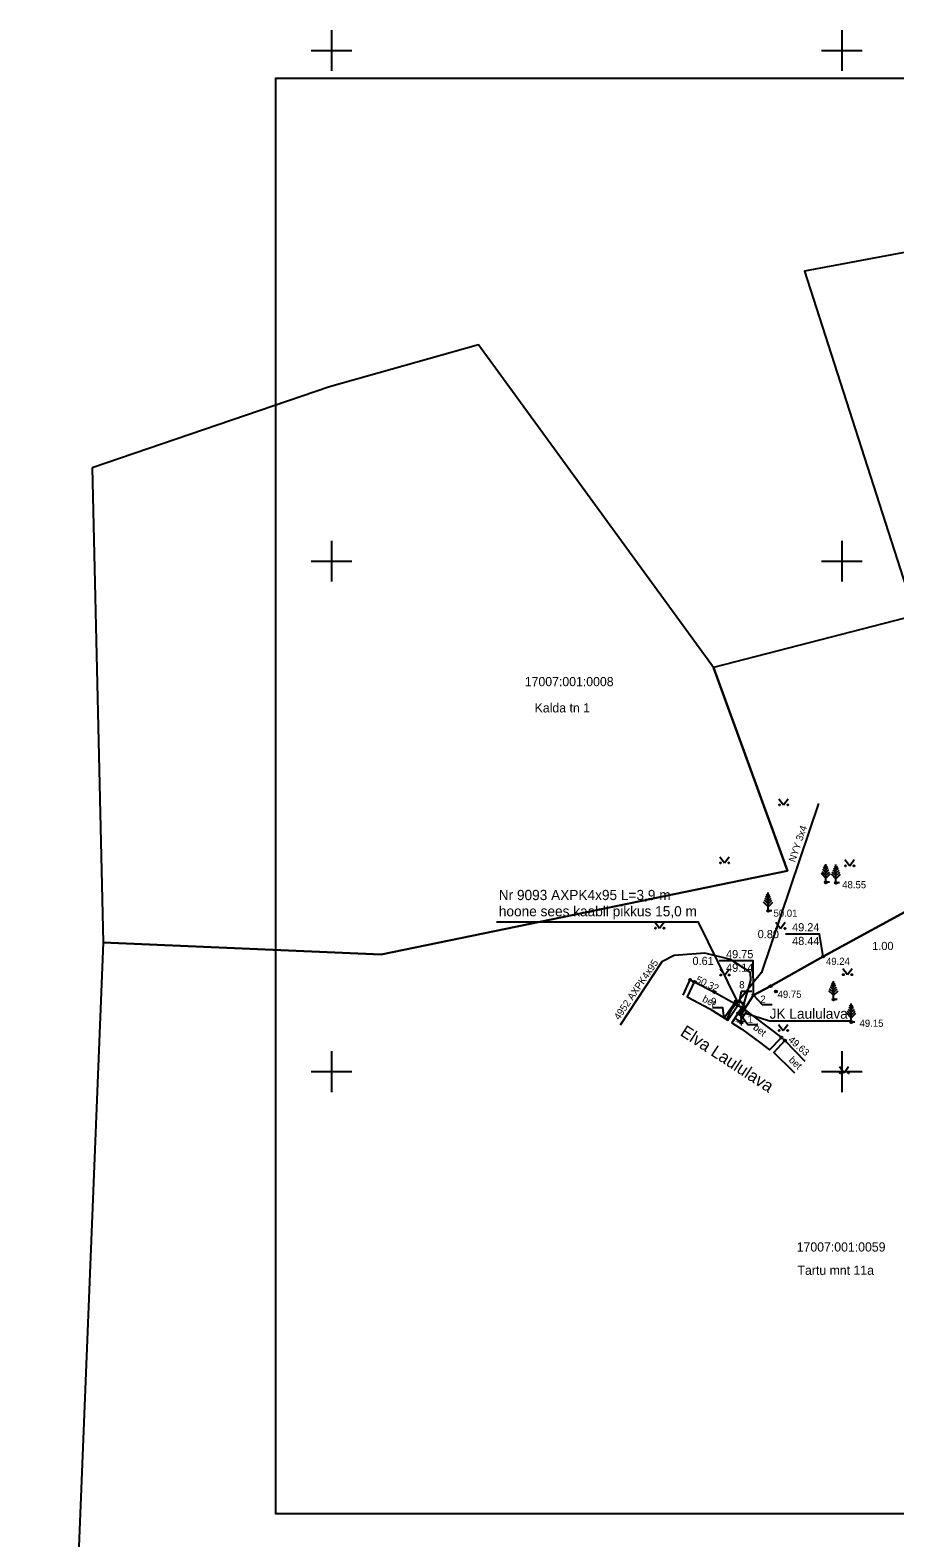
# Model space of a CAD drawing. Extents: x 641420 to 641652, y 6456285 to 6456552.
# Drawn here: x 641420.5 to 641505.2, y 6456404.3 to 6456552 of the extents above; entities that cross this region are included whole.
import ezdxf

# ---------------------------------------------------------------- set-up
doc = ezdxf.new("R2010")
doc.units = 0
for name, color, linetype in [('HALJASTUS', 7, 'Continuous'), ('HOONE', 7, 'Continuous'), ('HOONEDET', 7, 'Continuous'), ('KORGUS', 7, 'Continuous'), ('Level 25', 7, 'Continuous'), ('MOOTMPUNKT', 7, 'Continuous'), ('MPKAABEL', 7, 'Continuous'), ('PIIR', 7, 'Continuous'), ('POST', 7, 'Continuous'), ('PUU', 7, 'Continuous'), ('TEE', 7, 'Continuous'), ('VORK', 7, 'Continuous'), ('VORMISTUS', 7, 'Continuous')]:
    doc.layers.add(name, color=color, linetype=linetype)

msp = doc.modelspace()

# ---------------------------------------------------------------- linework, layer by layer
at = {"layer": 'HALJASTUS'}
for p, q in [((641493.82, 6456476.73), (641494.28, 6456476.12)), ((641494.28, 6456476.12), (641494.72, 6456476.73)), ((641488.04, 6456471.05), (641488.5, 6456470.44)), ((641488.5, 6456470.44), (641488.95, 6456471.05)), ((641500.3, 6456470.76), (641500.77, 6456470.15)), ((641500.77, 6456470.15), (641501.21, 6456470.76)), ((641481.68, 6456464.66), (641482.14, 6456464.05)), ((641482.14, 6456464.05), (641482.59, 6456464.66)), ((641493.52, 6456464.63), (641493.99, 6456464.02)), ((641493.99, 6456464.02), (641494.43, 6456464.63)), ((641500.08, 6456460.11), (641500.54, 6456459.5)), ((641500.54, 6456459.5), (641500.99, 6456460.11)), ((641488.07, 6456460.08), (641488.53, 6456459.47)), ((641488.53, 6456459.47), (641488.98, 6456460.08)), ((641493.79, 6456454.63), (641494.26, 6456454.03)), ((641494.26, 6456454.03), (641494.7, 6456454.63)), ((641499.75, 6456450.49), (641500.22, 6456449.88)), ((641500.22, 6456449.88), (641500.66, 6456450.49))]:
    msp.add_line(p, q, dxfattribs=at)
for centre in [(641493.88, 6456476.12), (641494.71, 6456476.12), (641488.1, 6456470.44), (641488.93, 6456470.44), (641500.36, 6456470.15), (641501.19, 6456470.15), (641481.74, 6456464.05), (641482.57, 6456464.05), (641493.59, 6456464.02), (641494.42, 6456464.02), (641488.13, 6456459.47), (641488.96, 6456459.47), (641500.14, 6456459.5), (641500.97, 6456459.5), (641493.86, 6456454.03), (641494.69, 6456454.03), (641499.82, 6456449.88), (641500.64, 6456449.88)]:
    msp.add_circle(centre, 0.055, dxfattribs=at)
at = {"layer": 'HOONE'}
for p, q in [((641485.13, 6456458.98), (641485.54, 6456458.8)), ((641494.07, 6456453.34), (641494.42, 6456453.04))]:
    msp.add_line(p, q, dxfattribs=at)
msp.add_lwpolyline([(641484.44, 6456457.5), (641485.07, 6456458.85), (641485.13, 6456458.98), (641485.54, 6456458.8), (641484.85, 6456457.32), (641487.05, 6456456.16), (641488.83, 6456455.03), (641489.8, 6456456.52), (641490.19, 6456456.28), (641489.22, 6456454.79), (641490.19, 6456454.17), (641491.93, 6456452.89), (641492.92, 6456452.15), (641494.07, 6456453.35), (641494.42, 6456453.04), (641493.33, 6456451.86), (641495.18, 6456450.06), (641495.35, 6456449.88)], dxfattribs=at)
at = {"layer": 'HOONEDET'}
for p, q in [((641490.19, 6456456.28), (641494.07, 6456453.35)), ((641494.42, 6456453.04), (641496.37, 6456451.01))]:
    msp.add_line(p, q, dxfattribs=at)
msp.add_lwpolyline([(641485.54, 6456458.8), (641487.53, 6456457.79), (641489.8, 6456456.52)], dxfattribs=at)
at = {"layer": 'Level 25'}
for points in [[(641489.98, 6456456.85), (641490.16, 6456457.88), (641491.16, 6456457.88)], [(641491.33, 6456457.5), (641492.18, 6456456.56), (641493.18, 6456456.56)], [(641488.48, 6456455.25), (641488.33, 6456456.25), (641487.33, 6456456.25)], [(641490.09, 6456455.57), (641490.77, 6456454.62), (641491.77, 6456454.62)]]:
    msp.add_lwpolyline(points, dxfattribs=at)
at = {"layer": 'MOOTMPUNKT'}
for centre in [(641498.43, 6456468.54), (641499.42, 6456468.48), (641492.78, 6456465.74), (641498.15, 6456461.28), (641485.13, 6456458.98), (641485.13, 6456458.98), (641485.54, 6456458.8), (641485.54, 6456458.8), (641487.53, 6456457.79), (641491.33, 6456457.5), (641493.02, 6456458.36), (641493.54, 6456457.84), (641499.17, 6456457.07), (641489.61, 6456456.88), (641489.8, 6456456.52), (641489.84, 6456455.73), (641489.84, 6456455.73), (641489.98, 6456456.85), (641490.19, 6456456.28), (641490.34, 6456456.67), (641490.36, 6456456.36), (641500.92, 6456454.86), (641494.07, 6456453.35), (641494.42, 6456453.04)]:
    msp.add_circle(centre, 0.1, dxfattribs=at)
at = {"layer": 'MPKAABEL'}
for points in [[(641594.65, 6456488.28), (641594.97, 6456484.92), (641594.95, 6456483.72), (641594.15, 6456483.32), (641588.61, 6456482.2), (641577.79, 6456480.67), (641565.44, 6456478.46), (641563.18, 6456478.39), (641556.14, 6456480.13), (641540.93, 6456483.21), (641537.37, 6456483.61), (641533.57, 6456482.87), (641530, 6456480.69), (641517.41, 6456472.39), (641507.98, 6456466.63), (641498.15, 6456461.28), (641493.02, 6456458.36), (641491.33, 6456457.5), (641490.09, 6456455.57)], [(641490.09, 6456455.57), (641491.33, 6456457.5), (641493.02, 6456458.36), (641498.15, 6456461.28), (641507.98, 6456466.63), (641517.41, 6456472.39), (641530, 6456480.69), (641533.57, 6456482.87), (641537.37, 6456483.61), (641540.93, 6456483.21), (641556.14, 6456480.13), (641563.18, 6456478.39), (641565.44, 6456478.46), (641577.79, 6456480.67), (641588.61, 6456482.2), (641594.15, 6456483.32), (641594.95, 6456483.72), (641594.97, 6456484.92), (641594.65, 6456488.28)], [(641497.72, 6456476.26), (641492.11, 6456459.72), (641489.14, 6456456.02), (641488.68, 6456455.13)], [(641489.78, 6456456.87), (641485.94, 6456464.65), (641466.17, 6456464.65)], [(641498.15, 6456461.28), (641497.79, 6456463.47), (641494.46, 6456463.47)], [(641490.09, 6456455.57), (641491.09, 6456458.96), (641491.06, 6456459.71), (641489.09, 6456460.98), (641486.57, 6456461.61), (641483.56, 6456461.38), (641482.37, 6456460.75), (641478.27, 6456454.55)], [(641491.33, 6456457.5), (641491.32, 6456460.84), (641487.99, 6456460.84)], [(641490.09, 6456455.57), (641490.36, 6456456.36), (641490.34, 6456456.67), (641489.98, 6456456.85), (641489.61, 6456456.88), (641488.48, 6456455.25)], [(641490.45, 6456454.9), (641489.81, 6456454.86)], [(641490.32, 6456454.74), (641489.96, 6456454.72)], [(641490.09, 6456455.57), (641490.13, 6456454.89)], [(641490.2, 6456454.58), (641490.1, 6456454.58)]]:
    msp.add_lwpolyline(points, dxfattribs=at)
at = {"layer": 'PIIR'}
for points in [[(641515.03, 6456531.9), (641496.32, 6456528.4), (641507.19, 6456494.66), (641517.44, 6456492.86), (641523.16, 6456503.59), (641531.34, 6456502.79), (641534.08, 6456508.72), (641540.6, 6456517.63), (641547.89, 6456534.7)], [(641426.56, 6456509.15), (641427.61, 6456462.64), (641454.86, 6456461.47), (641494.66, 6456469.67), (641487.41, 6456489.57), (641464.4, 6456521.18), (641449.81, 6456517.07)], [(641507.19, 6456494.66), (641487.41, 6456489.57), (641494.66, 6456469.67), (641454.86, 6456461.47), (641427.61, 6456462.64), (641420.47, 6456285.12), (641465.22, 6456296.35), (641462.2, 6456317.7), (641463.27, 6456325.07), (641461.28, 6456351.68), (641464.42, 6456390.15), (641474.21, 6456391.54), (641498.63, 6456380.28), (641509.33, 6456378.47), (641532.25, 6456460.56), (641554.78, 6456485.01), (641517.44, 6456492.86)]]:
    msp.add_lwpolyline(points, close=True, dxfattribs=at)
at = {"layer": 'POST'}
for p, q in [((641490.16, 6456456.23), (641489.51, 6456455.23)), ((641490.41, 6456455.52), (641489.91, 6456455.84)), ((641490.01, 6456454.9), (641490.66, 6456455.9)), ((641490.66, 6456455.9), (641490.16, 6456456.23)), ((641489.51, 6456455.23), (641490.01, 6456454.9)), ((641490.29, 6456455.33), (641489.79, 6456455.66))]:
    msp.add_line(p, q, dxfattribs=at)
msp.add_lwpolyline([(641490.47, 6456455.76), (641492.92, 6456454.98), (641500.87, 6456454.98)], dxfattribs=at)
at = {"layer": 'PUU'}
for p, q in [((641498.43, 6456468.94), (641497.99, 6456469.39)), ((641498.43, 6456469.21), (641498.06, 6456469.58)), ((641498.43, 6456469.48), (641498.14, 6456469.78)), ((641498.43, 6456469.75), (641498.21, 6456469.98)), ((641498.43, 6456469.98), (641498.27, 6456470.14)), ((641498.43, 6456468.54), (641498.43, 6456470.33)), ((641498.43, 6456469.98), (641498.6, 6456470.14)), ((641498.43, 6456469.75), (641498.66, 6456469.98)), ((641498.43, 6456469.48), (641498.73, 6456469.78)), ((641498.43, 6456469.21), (641498.8, 6456469.58)), ((641498.43, 6456468.94), (641498.88, 6456469.39)), ((641499.42, 6456468.89), (641498.98, 6456469.33)), ((641499.42, 6456469.16), (641499.05, 6456469.53)), ((641499.42, 6456469.43), (641499.13, 6456469.72)), ((641499.42, 6456469.7), (641499.2, 6456469.92)), ((641499.42, 6456469.92), (641499.26, 6456470.09)), ((641499.42, 6456468.48), (641499.42, 6456470.28)), ((641499.42, 6456469.92), (641499.59, 6456470.09)), ((641499.42, 6456469.7), (641499.65, 6456469.92)), ((641499.42, 6456469.43), (641499.72, 6456469.72)), ((641499.42, 6456469.16), (641499.79, 6456469.53)), ((641499.42, 6456468.89), (641499.87, 6456469.33)), ((641492.78, 6456465.74), (641492.78, 6456467.54)), ((641498.79, 6456468.54), (641498.43, 6456468.54)), ((641499.78, 6456468.48), (641499.42, 6456468.48)), ((641492.78, 6456466.15), (641492.33, 6456466.59)), ((641492.78, 6456466.42), (641492.41, 6456466.79)), ((641492.78, 6456466.69), (641492.48, 6456466.98)), ((641492.78, 6456466.96), (641492.55, 6456467.18)), ((641492.78, 6456467.18), (641492.61, 6456467.35)), ((641492.78, 6456467.18), (641492.94, 6456467.35)), ((641492.78, 6456466.96), (641493, 6456467.18)), ((641492.78, 6456466.69), (641493.07, 6456466.98)), ((641492.78, 6456466.42), (641493.15, 6456466.79)), ((641492.78, 6456466.15), (641493.22, 6456466.59)), ((641493.14, 6456465.74), (641492.78, 6456465.74)), ((641499.17, 6456458.51), (641499.01, 6456458.68)), ((641499.17, 6456457.07), (641499.17, 6456458.87)), ((641499.17, 6456458.51), (641499.34, 6456458.68)), ((641499.17, 6456457.48), (641498.73, 6456457.92)), ((641499.17, 6456457.75), (641498.8, 6456458.12)), ((641499.17, 6456458.02), (641498.88, 6456458.31)), ((641499.17, 6456458.29), (641498.95, 6456458.51)), ((641499.17, 6456458.29), (641499.4, 6456458.51)), ((641499.17, 6456458.02), (641499.47, 6456458.31)), ((641499.17, 6456457.75), (641499.54, 6456458.12)), ((641499.17, 6456457.48), (641499.62, 6456457.92)), ((641499.53, 6456457.07), (641499.17, 6456457.07)), ((641500.92, 6456455.27), (641500.48, 6456455.71)), ((641500.92, 6456455.54), (641500.55, 6456455.91)), ((641500.92, 6456455.81), (641500.63, 6456456.1)), ((641500.92, 6456456.08), (641500.7, 6456456.3)), ((641500.92, 6456456.3), (641500.76, 6456456.47)), ((641500.92, 6456454.86), (641500.92, 6456456.66)), ((641500.92, 6456456.3), (641501.09, 6456456.47)), ((641500.92, 6456456.08), (641501.15, 6456456.3)), ((641500.92, 6456455.81), (641501.22, 6456456.1)), ((641500.92, 6456455.54), (641501.29, 6456455.91)), ((641500.92, 6456455.27), (641501.37, 6456455.71)), ((641501.28, 6456454.86), (641500.92, 6456454.86))]:
    msp.add_line(p, q, dxfattribs=at)
at = {"layer": 'VORK'}
for p, q in [((641450, 6456552), (641450, 6456548)), ((641500, 6456552), (641500, 6456548)), ((641448, 6456550), (641452, 6456550)), ((641498, 6456550), (641502, 6456550)), ((641450, 6456502), (641450, 6456498)), ((641500, 6456502), (641500, 6456498)), ((641448, 6456500), (641452, 6456500)), ((641498, 6456500), (641502, 6456500)), ((641450, 6456452), (641450, 6456448)), ((641500, 6456452), (641500, 6456448)), ((641448, 6456450), (641452, 6456450)), ((641498, 6456450), (641502, 6456450))]:
    msp.add_line(p, q, dxfattribs=at)
at = {"layer": 'VORMISTUS'}
msp.add_lwpolyline([(641638.57, 6456547.31), (641638.57, 6456406.68), (641444.53, 6456406.68), (641444.53, 6456547.31)], close=True, dxfattribs=at)

# ---------------------------------------------------------------- texts
at = {"layer": 'HOONE'}
msp.add_text('Elva Laululava', height=1.2, rotation=326.8763, dxfattribs=at).set_placement((641484.07, 6456453.61))
at = {"layer": 'KORGUS'}
for s, p in [('48.55', (641500.03, 6456467.96)), ('50.01', (641493.3, 6456465.17)), ('49.24', (641498.44, 6456460.45)), ('49.75', (641493.7, 6456457.23)), ('49.15', (641501.73, 6456454.39))]:
    msp.add_text(s, height=0.7, dxfattribs=at).set_placement(p)
for s, rotation, p in [('50.32', 335.1648, (641485.62, 6456458.77)), ('49.63', 318.6161, (641494.68, 6456453.02))]:
    msp.add_text(s, height=0.7, rotation=rotation, dxfattribs=at).set_placement(p)
at = {"layer": 'Level 25'}
for s, p in [(' 8', (641489.68, 6456458.16)), (' 9', (641486.93, 6456456.53)), (' 2', (641491.75, 6456456.75)), (' 1', (641490.49, 6456454.79))]:
    msp.add_text(s, height=0.7, dxfattribs=at).set_placement(p)
at = {"layer": 'MPKAABEL'}
for s, rotation, p in [('NYY 3x4', 71.2883, (641495.41, 6456470.46)), ('4952 AXPK4x95', 55.6849, (641478.18, 6456455))]:
    msp.add_text(s, height=0.7, rotation=rotation, dxfattribs=at).set_placement(p)
for s, height, p in [('Nr 9093 AXPK4x95 L=3,9 m', 1, (641466.38, 6456466.8)), ('hoone sees kaabli pikkus 15,0 m', 1, (641466.39, 6456465.21)), ('49.24', 0.8, (641495.12, 6456463.74)), ('0.80', 0.8, (641491.75, 6456463.07)), ('48.44', 0.8, (641495.12, 6456462.4)), ('49.75', 0.8, (641488.65, 6456461.11)), ('1.00', 0.8, (641502.97, 6456461.91)), ('0.61', 0.8, (641485.36, 6456460.44)), ('49.14', 0.8, (641488.65, 6456459.78))]:
    msp.add_text(s, height=height, dxfattribs=at).set_placement(p)
at = {"layer": 'PIIR'}
for s, p in [('17007:001:0008', (641468.93, 6456487.75)), ('Kalda tn 1', (641469.9, 6456485.18)), ('17007:001:0059', (641495.57, 6456432.38)), ('Tartu mnt 11a', (641495.65, 6456430.1))]:
    msp.add_text(s, height=0.9, dxfattribs=at).set_placement(p)
at = {"layer": 'POST'}
msp.add_text('JK Laululava', height=1, dxfattribs=at).set_placement((641492.92, 6456455.18))
msp.add_text('V', height=0.35, rotation=54.457, dxfattribs=at).set_placement((641489.68, 6456454.76))
at = {"layer": 'TEE'}
for rotation, p in [(332.1363, (641486.26, 6456456.91)), (322.6203, (641491.23, 6456454.2)), (317.2032, (641494.74, 6456451.05))]:
    msp.add_text('bet', height=0.7, rotation=rotation, dxfattribs=at).set_placement(p)

doc.saveas('drawing.dxf')
